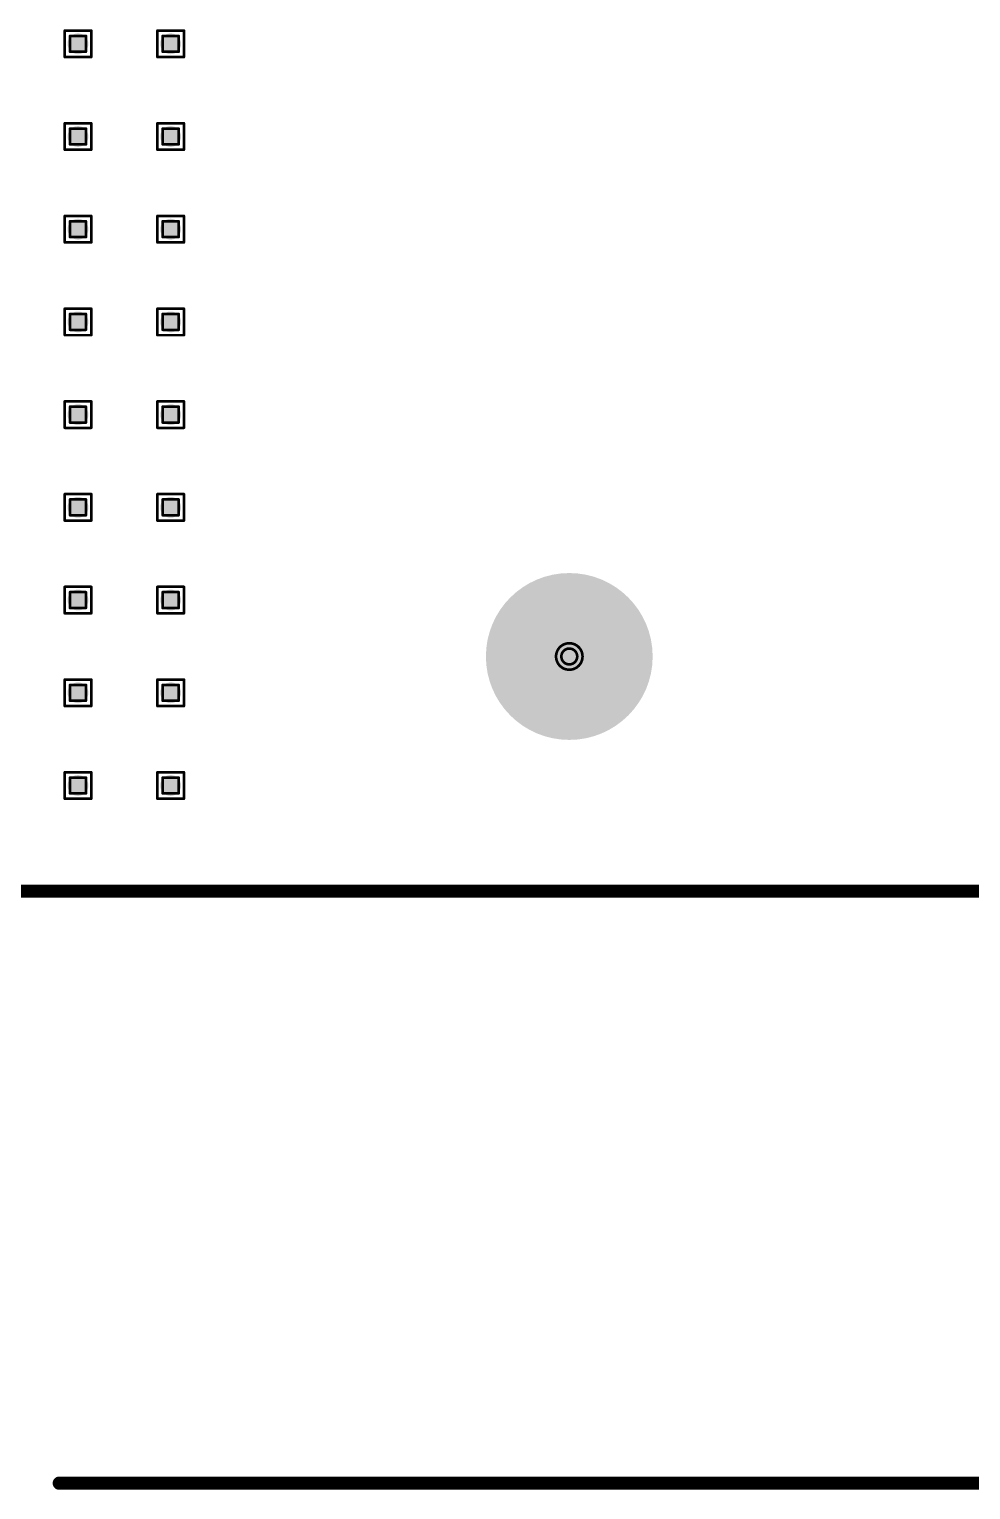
# Model space of a CAD drawing. Header units: millimetres. Extents: x -25 to 478, y -31 to 252.
# Drawn here: x 192.64 to 210.7, y -11.48 to 16.53 of the extents above; entities that cross this region are included whole.
import ezdxf

# ---------------------------------------------------------------- set-up
doc = ezdxf.new("R2010")
doc.units = ezdxf.units.MM
for name, color, linetype in [('DrillDrawing', 1, 'Continuous'), ('Mechanical1', 6, 'Continuous'), ('Mechanical2', 216, 'Continuous'), ('MultiLayer', 9, 'Continuous'), ('PadHoleLayer', 156, 'Continuous'), ('ViaHoleLayer', 16, 'Continuous')]:
    doc.layers.add(name, color=color, linetype=linetype)

# ---------------------------------------------------------------- blocks, each defined once
blk = doc.blocks.new('NY_PMS_440_0025_PH_680')
at = {"layer": 'MultiLayer'}
h = blk.add_hatch(color=9, dxfattribs=at)
edge = h.paths.add_edge_path()
edge.add_arc((0, 0), 1.6, 0, 360)
at = {"layer": 'PadHoleLayer'}
h = blk.add_hatch(color=156, dxfattribs=at)
edge = h.paths.add_edge_path()
edge.add_arc((0, 0), 1.6, 0, 360)

msp = doc.modelspace()

# ---------------------------------------------------------------- hatches: boundary and pattern name
at = {"layer": 'ViaHoleLayer'}
h = msp.add_hatch(color=16, dxfattribs=at)
edge = h.paths.add_edge_path()
edge.add_arc((193.573, 16.25), 0.2, 0, 360)
h = msp.add_hatch(color=16, dxfattribs=at)
edge = h.paths.add_edge_path()
edge.add_arc((195.351, 16.25), 0.2, 0, 360)
h = msp.add_hatch(color=16, dxfattribs=at)
edge = h.paths.add_edge_path()
edge.add_arc((193.573, 14.472), 0.2, 0, 360)
h = msp.add_hatch(color=16, dxfattribs=at)
edge = h.paths.add_edge_path()
edge.add_arc((195.351, 14.472), 0.2, 0, 360)
h = msp.add_hatch(color=16, dxfattribs=at)
edge = h.paths.add_edge_path()
edge.add_arc((193.573, 12.694), 0.2, 0, 360)
h = msp.add_hatch(color=16, dxfattribs=at)
edge = h.paths.add_edge_path()
edge.add_arc((195.351, 12.694), 0.2, 0, 360)
h = msp.add_hatch(color=16, dxfattribs=at)
edge = h.paths.add_edge_path()
edge.add_arc((193.573, 10.916), 0.2, 0, 360)
h = msp.add_hatch(color=16, dxfattribs=at)
edge = h.paths.add_edge_path()
edge.add_arc((195.351, 10.916), 0.2, 0, 360)
h = msp.add_hatch(color=16, dxfattribs=at)
edge = h.paths.add_edge_path()
edge.add_arc((193.573, 9.138), 0.2, 0, 360)
h = msp.add_hatch(color=16, dxfattribs=at)
edge = h.paths.add_edge_path()
edge.add_arc((195.351, 9.138), 0.2, 0, 360)
h = msp.add_hatch(color=16, dxfattribs=at)
edge = h.paths.add_edge_path()
edge.add_arc((193.573, 7.36), 0.2, 0, 360)
h = msp.add_hatch(color=16, dxfattribs=at)
edge = h.paths.add_edge_path()
edge.add_arc((195.351, 7.36), 0.2, 0, 360)
h = msp.add_hatch(color=16, dxfattribs=at)
edge = h.paths.add_edge_path()
edge.add_arc((193.573, 5.582), 0.2, 0, 360)
h = msp.add_hatch(color=16, dxfattribs=at)
edge = h.paths.add_edge_path()
edge.add_arc((195.351, 5.582), 0.2, 0, 360)
h = msp.add_hatch(color=16, dxfattribs=at)
edge = h.paths.add_edge_path()
edge.add_arc((193.573, 3.804), 0.2, 0, 360)
h = msp.add_hatch(color=16, dxfattribs=at)
edge = h.paths.add_edge_path()
edge.add_arc((195.351, 3.804), 0.2, 0, 360)
h = msp.add_hatch(color=16, dxfattribs=at)
edge = h.paths.add_edge_path()
edge.add_arc((193.573, 2.026), 0.2, 0, 360)
h = msp.add_hatch(color=16, dxfattribs=at)
edge = h.paths.add_edge_path()
edge.add_arc((195.351, 2.026), 0.2, 0, 360)

# ---------------------------------------------------------------- linework, layer by layer
at = {"layer": 'DrillDrawing', "const_width": 0.0508}
for points in [[(193.319, 16.504), (193.827, 16.504)], [(193.319, 15.996), (193.319, 16.504)], [(193.827, 15.996), (193.827, 16.504)], [(195.097, 16.504), (195.605, 16.504)], [(195.097, 15.996), (195.097, 16.504)], [(195.605, 15.996), (195.605, 16.504)], [(193.421, 16.402), (193.726, 16.402)], [(193.421, 16.098), (193.421, 16.402)], [(193.726, 16.098), (193.726, 16.402)], [(195.199, 16.402), (195.504, 16.402)], [(195.199, 16.098), (195.199, 16.402)], [(195.504, 16.098), (195.504, 16.402)], [(193.319, 15.996), (193.827, 15.996)], [(193.421, 16.098), (193.726, 16.098)], [(195.097, 15.996), (195.605, 15.996)], [(195.199, 16.098), (195.504, 16.098)], [(193.319, 14.726), (193.827, 14.726)], [(193.319, 14.218), (193.319, 14.726)], [(193.421, 14.624), (193.726, 14.624)], [(193.421, 14.32), (193.421, 14.624)], [(193.726, 14.32), (193.726, 14.624)], [(193.827, 14.218), (193.827, 14.726)], [(195.097, 14.726), (195.605, 14.726)], [(195.097, 14.218), (195.097, 14.726)], [(195.199, 14.624), (195.504, 14.624)], [(195.199, 14.32), (195.199, 14.624)], [(195.504, 14.32), (195.504, 14.624)], [(195.605, 14.218), (195.605, 14.726)], [(193.421, 14.32), (193.726, 14.32)], [(195.199, 14.32), (195.504, 14.32)], [(193.319, 14.218), (193.827, 14.218)], [(195.097, 14.218), (195.605, 14.218)], [(193.319, 12.948), (193.827, 12.948)], [(193.319, 12.44), (193.319, 12.948)], [(193.827, 12.44), (193.827, 12.948)], [(195.097, 12.948), (195.605, 12.948)], [(195.097, 12.44), (195.097, 12.948)], [(195.605, 12.44), (195.605, 12.948)], [(193.421, 12.846), (193.726, 12.846)], [(193.421, 12.542), (193.421, 12.846)], [(193.726, 12.542), (193.726, 12.846)], [(195.199, 12.846), (195.504, 12.846)], [(195.199, 12.542), (195.199, 12.846)], [(195.504, 12.542), (195.504, 12.846)], [(193.319, 12.44), (193.827, 12.44)], [(193.421, 12.542), (193.726, 12.542)], [(195.097, 12.44), (195.605, 12.44)], [(195.199, 12.542), (195.504, 12.542)], [(193.319, 11.17), (193.827, 11.17)], [(193.319, 10.662), (193.319, 11.17)], [(193.421, 11.068), (193.726, 11.068)], [(193.421, 10.764), (193.421, 11.068)], [(193.726, 10.764), (193.726, 11.068)], [(193.827, 10.662), (193.827, 11.17)], [(195.097, 11.17), (195.605, 11.17)], [(195.097, 10.662), (195.097, 11.17)], [(195.199, 11.068), (195.504, 11.068)], [(195.199, 10.764), (195.199, 11.068)], [(195.504, 10.764), (195.504, 11.068)], [(195.605, 10.662), (195.605, 11.17)], [(193.319, 10.662), (193.827, 10.662)], [(193.421, 10.764), (193.726, 10.764)], [(195.097, 10.662), (195.605, 10.662)], [(195.199, 10.764), (195.504, 10.764)], [(193.319, 9.392), (193.827, 9.392)], [(193.319, 8.884), (193.319, 9.392)], [(193.421, 9.29), (193.726, 9.29)], [(193.421, 8.986), (193.421, 9.29)], [(193.726, 8.986), (193.726, 9.29)], [(193.827, 8.884), (193.827, 9.392)], [(195.097, 9.392), (195.605, 9.392)], [(195.097, 8.884), (195.097, 9.392)], [(195.199, 9.29), (195.504, 9.29)], [(195.199, 8.986), (195.199, 9.29)], [(195.504, 8.986), (195.504, 9.29)], [(195.605, 8.884), (195.605, 9.392)], [(193.421, 8.986), (193.726, 8.986)], [(195.199, 8.986), (195.504, 8.986)], [(193.319, 8.884), (193.827, 8.884)], [(195.097, 8.884), (195.605, 8.884)], [(193.319, 7.614), (193.827, 7.614)], [(193.319, 7.106), (193.319, 7.614)], [(193.827, 7.106), (193.827, 7.614)], [(195.097, 7.614), (195.605, 7.614)], [(195.097, 7.106), (195.097, 7.614)], [(195.605, 7.106), (195.605, 7.614)], [(193.421, 7.512), (193.726, 7.512)], [(193.421, 7.208), (193.421, 7.512)], [(193.726, 7.208), (193.726, 7.512)], [(195.199, 7.512), (195.504, 7.512)], [(195.199, 7.208), (195.199, 7.512)], [(195.504, 7.208), (195.504, 7.512)], [(193.319, 7.106), (193.827, 7.106)], [(193.421, 7.208), (193.726, 7.208)], [(195.097, 7.106), (195.605, 7.106)], [(195.199, 7.208), (195.504, 7.208)], [(193.319, 5.836), (193.827, 5.836)], [(193.319, 5.328), (193.319, 5.836)], [(193.421, 5.734), (193.726, 5.734)], [(193.421, 5.43), (193.421, 5.734)], [(193.726, 5.43), (193.726, 5.734)], [(193.827, 5.328), (193.827, 5.836)], [(195.097, 5.836), (195.605, 5.836)], [(195.097, 5.328), (195.097, 5.836)], [(195.199, 5.734), (195.504, 5.734)], [(195.199, 5.43), (195.199, 5.734)], [(195.504, 5.43), (195.504, 5.734)], [(195.605, 5.328), (195.605, 5.836)], [(193.319, 5.328), (193.827, 5.328)], [(193.421, 5.43), (193.726, 5.43)], [(195.097, 5.328), (195.605, 5.328)], [(195.199, 5.43), (195.504, 5.43)], [(193.319, 4.058), (193.827, 4.058)], [(193.319, 3.55), (193.319, 4.058)], [(193.421, 3.956), (193.726, 3.956)], [(193.421, 3.652), (193.421, 3.956)], [(193.726, 3.652), (193.726, 3.956)], [(193.827, 3.55), (193.827, 4.058)], [(195.097, 4.058), (195.605, 4.058)], [(195.097, 3.55), (195.097, 4.058)], [(195.199, 3.956), (195.504, 3.956)], [(195.199, 3.652), (195.199, 3.956)], [(195.504, 3.652), (195.504, 3.956)], [(195.605, 3.55), (195.605, 4.058)], [(193.421, 3.652), (193.726, 3.652)], [(195.199, 3.652), (195.504, 3.652)], [(193.319, 3.55), (193.827, 3.55)], [(195.097, 3.55), (195.605, 3.55)], [(193.319, 2.28), (193.827, 2.28)], [(193.319, 1.772), (193.319, 2.28)], [(193.827, 1.772), (193.827, 2.28)], [(195.097, 2.28), (195.605, 2.28)], [(195.097, 1.772), (195.097, 2.28)], [(195.605, 1.772), (195.605, 2.28)], [(193.421, 2.178), (193.726, 2.178)], [(193.421, 1.874), (193.421, 2.178)], [(193.726, 1.874), (193.726, 2.178)], [(195.199, 2.178), (195.504, 2.178)], [(195.199, 1.874), (195.199, 2.178)], [(195.504, 1.874), (195.504, 2.178)], [(193.319, 1.772), (193.827, 1.772)], [(193.421, 1.874), (193.726, 1.874)], [(195.097, 1.772), (195.605, 1.772)], [(195.199, 1.874), (195.504, 1.874)]]:
    msp.add_lwpolyline(points, dxfattribs=at)
at = {"layer": 'DrillDrawing'}
for points, const_width in [([(193.307, 16.504, 1), (193.332, 16.504, 1)], 0.0254), ([(193.307, 16.504, 1), (193.332, 16.504, 1)], 0.0254), ([(193.815, 16.504, 1), (193.84, 16.504, 1)], 0.0254), ([(193.815, 16.504, 1), (193.84, 16.504, 1)], 0.0254), ([(195.085, 16.504, 1), (195.11, 16.504, 1)], 0.0254), ([(195.085, 16.504, 1), (195.11, 16.504, 1)], 0.0254), ([(195.593, 16.504, 1), (195.618, 16.504, 1)], 0.0254), ([(195.593, 16.504, 1), (195.618, 16.504, 1)], 0.0254), ([(193.408, 16.402, 1), (193.434, 16.402, 1)], 0.0254), ([(193.408, 16.402, 1), (193.434, 16.402, 1)], 0.0254), ([(193.713, 16.402, 1), (193.738, 16.402, 1)], 0.0254), ([(193.713, 16.402, 1), (193.738, 16.402, 1)], 0.0254), ([(195.186, 16.402, 1), (195.212, 16.402, 1)], 0.0254), ([(195.186, 16.402, 1), (195.212, 16.402, 1)], 0.0254), ([(195.491, 16.402, 1), (195.517, 16.402, 1)], 0.0254), ([(195.491, 16.402, 1), (195.517, 16.402, 1)], 0.0254), ([(193.307, 15.996, 1), (193.332, 15.996, 1)], 0.0254), ([(193.307, 15.996, 1), (193.332, 15.996, 1)], 0.0254), ([(193.408, 16.098, 1), (193.434, 16.098, 1)], 0.0254), ([(193.408, 16.098, 1), (193.434, 16.098, 1)], 0.0254), ([(193.713, 16.098, 1), (193.738, 16.098, 1)], 0.0254), ([(193.713, 16.098, 1), (193.738, 16.098, 1)], 0.0254), ([(193.815, 15.996, 1), (193.84, 15.996, 1)], 0.0254), ([(193.815, 15.996, 1), (193.84, 15.996, 1)], 0.0254), ([(195.085, 15.996, 1), (195.11, 15.996, 1)], 0.0254), ([(195.085, 15.996, 1), (195.11, 15.996, 1)], 0.0254), ([(195.186, 16.098, 1), (195.212, 16.098, 1)], 0.0254), ([(195.186, 16.098, 1), (195.212, 16.098, 1)], 0.0254), ([(195.491, 16.098, 1), (195.517, 16.098, 1)], 0.0254), ([(195.491, 16.098, 1), (195.517, 16.098, 1)], 0.0254), ([(195.593, 15.996, 1), (195.618, 15.996, 1)], 0.0254), ([(195.593, 15.996, 1), (195.618, 15.996, 1)], 0.0254), ([(193.307, 14.726, 1), (193.332, 14.726, 1)], 0.0254), ([(193.307, 14.726, 1), (193.332, 14.726, 1)], 0.0254), ([(193.408, 14.624, 1), (193.434, 14.624, 1)], 0.0254), ([(193.408, 14.624, 1), (193.434, 14.624, 1)], 0.0254), ([(193.713, 14.624, 1), (193.738, 14.624, 1)], 0.0254), ([(193.713, 14.624, 1), (193.738, 14.624, 1)], 0.0254), ([(193.815, 14.726, 1), (193.84, 14.726, 1)], 0.0254), ([(193.815, 14.726, 1), (193.84, 14.726, 1)], 0.0254), ([(195.085, 14.726, 1), (195.11, 14.726, 1)], 0.0254), ([(195.085, 14.726, 1), (195.11, 14.726, 1)], 0.0254), ([(195.186, 14.624, 1), (195.212, 14.624, 1)], 0.0254), ([(195.186, 14.624, 1), (195.212, 14.624, 1)], 0.0254), ([(195.491, 14.624, 1), (195.517, 14.624, 1)], 0.0254), ([(195.491, 14.624, 1), (195.517, 14.624, 1)], 0.0254), ([(195.593, 14.726, 1), (195.618, 14.726, 1)], 0.0254), ([(195.593, 14.726, 1), (195.618, 14.726, 1)], 0.0254), ([(193.408, 14.32, 1), (193.434, 14.32, 1)], 0.0254), ([(193.408, 14.32, 1), (193.434, 14.32, 1)], 0.0254), ([(193.713, 14.32, 1), (193.738, 14.32, 1)], 0.0254), ([(193.713, 14.32, 1), (193.738, 14.32, 1)], 0.0254), ([(195.186, 14.32, 1), (195.212, 14.32, 1)], 0.0254), ([(195.186, 14.32, 1), (195.212, 14.32, 1)], 0.0254), ([(195.491, 14.32, 1), (195.517, 14.32, 1)], 0.0254), ([(195.491, 14.32, 1), (195.517, 14.32, 1)], 0.0254), ([(193.307, 14.218, 1), (193.332, 14.218, 1)], 0.0254), ([(193.307, 14.218, 1), (193.332, 14.218, 1)], 0.0254), ([(193.815, 14.218, 1), (193.84, 14.218, 1)], 0.0254), ([(193.815, 14.218, 1), (193.84, 14.218, 1)], 0.0254), ([(195.085, 14.218, 1), (195.11, 14.218, 1)], 0.0254), ([(195.085, 14.218, 1), (195.11, 14.218, 1)], 0.0254), ([(195.593, 14.218, 1), (195.618, 14.218, 1)], 0.0254), ([(195.593, 14.218, 1), (195.618, 14.218, 1)], 0.0254), ([(193.307, 12.948, 1), (193.332, 12.948, 1)], 0.0254), ([(193.307, 12.948, 1), (193.332, 12.948, 1)], 0.0254), ([(193.815, 12.948, 1), (193.84, 12.948, 1)], 0.0254), ([(193.815, 12.948, 1), (193.84, 12.948, 1)], 0.0254), ([(195.085, 12.948, 1), (195.11, 12.948, 1)], 0.0254), ([(195.085, 12.948, 1), (195.11, 12.948, 1)], 0.0254), ([(195.593, 12.948, 1), (195.618, 12.948, 1)], 0.0254), ([(195.593, 12.948, 1), (195.618, 12.948, 1)], 0.0254), ([(193.408, 12.846, 1), (193.434, 12.846, 1)], 0.0254), ([(193.408, 12.846, 1), (193.434, 12.846, 1)], 0.0254), ([(193.713, 12.846, 1), (193.738, 12.846, 1)], 0.0254), ([(193.713, 12.846, 1), (193.738, 12.846, 1)], 0.0254), ([(195.186, 12.846, 1), (195.212, 12.846, 1)], 0.0254), ([(195.186, 12.846, 1), (195.212, 12.846, 1)], 0.0254), ([(195.491, 12.846, 1), (195.517, 12.846, 1)], 0.0254), ([(195.491, 12.846, 1), (195.517, 12.846, 1)], 0.0254), ([(193.307, 12.44, 1), (193.332, 12.44, 1)], 0.0254), ([(193.307, 12.44, 1), (193.332, 12.44, 1)], 0.0254), ([(193.408, 12.542, 1), (193.434, 12.542, 1)], 0.0254), ([(193.408, 12.542, 1), (193.434, 12.542, 1)], 0.0254), ([(193.713, 12.542, 1), (193.738, 12.542, 1)], 0.0254), ([(193.713, 12.542, 1), (193.738, 12.542, 1)], 0.0254), ([(193.815, 12.44, 1), (193.84, 12.44, 1)], 0.0254), ([(193.815, 12.44, 1), (193.84, 12.44, 1)], 0.0254), ([(195.085, 12.44, 1), (195.11, 12.44, 1)], 0.0254), ([(195.085, 12.44, 1), (195.11, 12.44, 1)], 0.0254), ([(195.186, 12.542, 1), (195.212, 12.542, 1)], 0.0254), ([(195.186, 12.542, 1), (195.212, 12.542, 1)], 0.0254), ([(195.491, 12.542, 1), (195.517, 12.542, 1)], 0.0254), ([(195.491, 12.542, 1), (195.517, 12.542, 1)], 0.0254), ([(195.593, 12.44, 1), (195.618, 12.44, 1)], 0.0254), ([(195.593, 12.44, 1), (195.618, 12.44, 1)], 0.0254), ([(193.307, 11.17, 1), (193.332, 11.17, 1)], 0.0254), ([(193.307, 11.17, 1), (193.332, 11.17, 1)], 0.0254), ([(193.408, 11.068, 1), (193.434, 11.068, 1)], 0.0254), ([(193.408, 11.068, 1), (193.434, 11.068, 1)], 0.0254), ([(193.713, 11.068, 1), (193.738, 11.068, 1)], 0.0254), ([(193.713, 11.068, 1), (193.738, 11.068, 1)], 0.0254), ([(193.815, 11.17, 1), (193.84, 11.17, 1)], 0.0254), ([(193.815, 11.17, 1), (193.84, 11.17, 1)], 0.0254), ([(195.085, 11.17, 1), (195.11, 11.17, 1)], 0.0254), ([(195.085, 11.17, 1), (195.11, 11.17, 1)], 0.0254), ([(195.186, 11.068, 1), (195.212, 11.068, 1)], 0.0254), ([(195.186, 11.068, 1), (195.212, 11.068, 1)], 0.0254), ([(195.491, 11.068, 1), (195.517, 11.068, 1)], 0.0254), ([(195.491, 11.068, 1), (195.517, 11.068, 1)], 0.0254), ([(195.593, 11.17, 1), (195.618, 11.17, 1)], 0.0254), ([(195.593, 11.17, 1), (195.618, 11.17, 1)], 0.0254), ([(193.307, 10.662, 1), (193.332, 10.662, 1)], 0.0254), ([(193.307, 10.662, 1), (193.332, 10.662, 1)], 0.0254), ([(193.408, 10.764, 1), (193.434, 10.764, 1)], 0.0254), ([(193.408, 10.764, 1), (193.434, 10.764, 1)], 0.0254), ([(193.713, 10.764, 1), (193.738, 10.764, 1)], 0.0254), ([(193.713, 10.764, 1), (193.738, 10.764, 1)], 0.0254), ([(193.815, 10.662, 1), (193.84, 10.662, 1)], 0.0254), ([(193.815, 10.662, 1), (193.84, 10.662, 1)], 0.0254), ([(195.085, 10.662, 1), (195.11, 10.662, 1)], 0.0254), ([(195.085, 10.662, 1), (195.11, 10.662, 1)], 0.0254), ([(195.186, 10.764, 1), (195.212, 10.764, 1)], 0.0254), ([(195.186, 10.764, 1), (195.212, 10.764, 1)], 0.0254), ([(195.491, 10.764, 1), (195.517, 10.764, 1)], 0.0254), ([(195.491, 10.764, 1), (195.517, 10.764, 1)], 0.0254), ([(195.593, 10.662, 1), (195.618, 10.662, 1)], 0.0254), ([(195.593, 10.662, 1), (195.618, 10.662, 1)], 0.0254), ([(193.307, 9.392, 1), (193.332, 9.392, 1)], 0.0254), ([(193.307, 9.392, 1), (193.332, 9.392, 1)], 0.0254), ([(193.408, 9.29, 1), (193.434, 9.29, 1)], 0.0254), ([(193.408, 9.29, 1), (193.434, 9.29, 1)], 0.0254), ([(193.713, 9.29, 1), (193.738, 9.29, 1)], 0.0254), ([(193.713, 9.29, 1), (193.738, 9.29, 1)], 0.0254), ([(193.815, 9.392, 1), (193.84, 9.392, 1)], 0.0254), ([(193.815, 9.392, 1), (193.84, 9.392, 1)], 0.0254), ([(195.085, 9.392, 1), (195.11, 9.392, 1)], 0.0254), ([(195.085, 9.392, 1), (195.11, 9.392, 1)], 0.0254), ([(195.186, 9.29, 1), (195.212, 9.29, 1)], 0.0254), ([(195.186, 9.29, 1), (195.212, 9.29, 1)], 0.0254), ([(195.491, 9.29, 1), (195.517, 9.29, 1)], 0.0254), ([(195.491, 9.29, 1), (195.517, 9.29, 1)], 0.0254), ([(195.593, 9.392, 1), (195.618, 9.392, 1)], 0.0254), ([(195.593, 9.392, 1), (195.618, 9.392, 1)], 0.0254), ([(193.408, 8.986, 1), (193.434, 8.986, 1)], 0.0254), ([(193.408, 8.986, 1), (193.434, 8.986, 1)], 0.0254), ([(193.713, 8.986, 1), (193.738, 8.986, 1)], 0.0254), ([(193.713, 8.986, 1), (193.738, 8.986, 1)], 0.0254), ([(195.186, 8.986, 1), (195.212, 8.986, 1)], 0.0254), ([(195.186, 8.986, 1), (195.212, 8.986, 1)], 0.0254), ([(195.491, 8.986, 1), (195.517, 8.986, 1)], 0.0254), ([(195.491, 8.986, 1), (195.517, 8.986, 1)], 0.0254), ([(193.307, 8.884, 1), (193.332, 8.884, 1)], 0.0254), ([(193.307, 8.884, 1), (193.332, 8.884, 1)], 0.0254), ([(193.815, 8.884, 1), (193.84, 8.884, 1)], 0.0254), ([(193.815, 8.884, 1), (193.84, 8.884, 1)], 0.0254), ([(195.085, 8.884, 1), (195.11, 8.884, 1)], 0.0254), ([(195.085, 8.884, 1), (195.11, 8.884, 1)], 0.0254), ([(195.593, 8.884, 1), (195.618, 8.884, 1)], 0.0254), ([(195.593, 8.884, 1), (195.618, 8.884, 1)], 0.0254), ([(193.307, 7.614, 1), (193.332, 7.614, 1)], 0.0254), ([(193.307, 7.614, 1), (193.332, 7.614, 1)], 0.0254), ([(193.815, 7.614, 1), (193.84, 7.614, 1)], 0.0254), ([(193.815, 7.614, 1), (193.84, 7.614, 1)], 0.0254), ([(195.085, 7.614, 1), (195.11, 7.614, 1)], 0.0254), ([(195.085, 7.614, 1), (195.11, 7.614, 1)], 0.0254), ([(195.593, 7.614, 1), (195.618, 7.614, 1)], 0.0254), ([(195.593, 7.614, 1), (195.618, 7.614, 1)], 0.0254), ([(193.408, 7.512, 1), (193.434, 7.512, 1)], 0.0254), ([(193.408, 7.512, 1), (193.434, 7.512, 1)], 0.0254), ([(193.713, 7.512, 1), (193.738, 7.512, 1)], 0.0254), ([(193.713, 7.512, 1), (193.738, 7.512, 1)], 0.0254), ([(195.186, 7.512, 1), (195.212, 7.512, 1)], 0.0254), ([(195.186, 7.512, 1), (195.212, 7.512, 1)], 0.0254), ([(195.491, 7.512, 1), (195.517, 7.512, 1)], 0.0254), ([(195.491, 7.512, 1), (195.517, 7.512, 1)], 0.0254), ([(193.307, 7.106, 1), (193.332, 7.106, 1)], 0.0254), ([(193.307, 7.106, 1), (193.332, 7.106, 1)], 0.0254), ([(193.408, 7.208, 1), (193.434, 7.208, 1)], 0.0254), ([(193.408, 7.208, 1), (193.434, 7.208, 1)], 0.0254), ([(193.713, 7.208, 1), (193.738, 7.208, 1)], 0.0254), ([(193.713, 7.208, 1), (193.738, 7.208, 1)], 0.0254), ([(193.815, 7.106, 1), (193.84, 7.106, 1)], 0.0254), ([(193.815, 7.106, 1), (193.84, 7.106, 1)], 0.0254), ([(195.085, 7.106, 1), (195.11, 7.106, 1)], 0.0254), ([(195.085, 7.106, 1), (195.11, 7.106, 1)], 0.0254), ([(195.186, 7.208, 1), (195.212, 7.208, 1)], 0.0254), ([(195.186, 7.208, 1), (195.212, 7.208, 1)], 0.0254), ([(195.491, 7.208, 1), (195.517, 7.208, 1)], 0.0254), ([(195.491, 7.208, 1), (195.517, 7.208, 1)], 0.0254), ([(195.593, 7.106, 1), (195.618, 7.106, 1)], 0.0254), ([(195.593, 7.106, 1), (195.618, 7.106, 1)], 0.0254), ([(193.307, 5.836, 1), (193.332, 5.836, 1)], 0.0254), ([(193.307, 5.836, 1), (193.332, 5.836, 1)], 0.0254), ([(193.408, 5.734, 1), (193.434, 5.734, 1)], 0.0254), ([(193.408, 5.734, 1), (193.434, 5.734, 1)], 0.0254), ([(193.713, 5.734, 1), (193.738, 5.734, 1)], 0.0254), ([(193.713, 5.734, 1), (193.738, 5.734, 1)], 0.0254), ([(193.815, 5.836, 1), (193.84, 5.836, 1)], 0.0254), ([(193.815, 5.836, 1), (193.84, 5.836, 1)], 0.0254), ([(195.085, 5.836, 1), (195.11, 5.836, 1)], 0.0254), ([(195.085, 5.836, 1), (195.11, 5.836, 1)], 0.0254), ([(195.186, 5.734, 1), (195.212, 5.734, 1)], 0.0254), ([(195.186, 5.734, 1), (195.212, 5.734, 1)], 0.0254), ([(195.491, 5.734, 1), (195.517, 5.734, 1)], 0.0254), ([(195.491, 5.734, 1), (195.517, 5.734, 1)], 0.0254), ([(195.593, 5.836, 1), (195.618, 5.836, 1)], 0.0254), ([(195.593, 5.836, 1), (195.618, 5.836, 1)], 0.0254), ([(193.307, 5.328, 1), (193.332, 5.328, 1)], 0.0254), ([(193.307, 5.328, 1), (193.332, 5.328, 1)], 0.0254), ([(193.408, 5.43, 1), (193.434, 5.43, 1)], 0.0254), ([(193.408, 5.43, 1), (193.434, 5.43, 1)], 0.0254), ([(193.713, 5.43, 1), (193.738, 5.43, 1)], 0.0254), ([(193.713, 5.43, 1), (193.738, 5.43, 1)], 0.0254), ([(193.815, 5.328, 1), (193.84, 5.328, 1)], 0.0254), ([(193.815, 5.328, 1), (193.84, 5.328, 1)], 0.0254), ([(195.085, 5.328, 1), (195.11, 5.328, 1)], 0.0254), ([(195.085, 5.328, 1), (195.11, 5.328, 1)], 0.0254), ([(195.186, 5.43, 1), (195.212, 5.43, 1)], 0.0254), ([(195.186, 5.43, 1), (195.212, 5.43, 1)], 0.0254), ([(195.491, 5.43, 1), (195.517, 5.43, 1)], 0.0254), ([(195.491, 5.43, 1), (195.517, 5.43, 1)], 0.0254), ([(195.593, 5.328, 1), (195.618, 5.328, 1)], 0.0254), ([(195.593, 5.328, 1), (195.618, 5.328, 1)], 0.0254), ([(203.254, 4.5, 1), (202.746, 4.5, 1)], 0.0508), ([(202.733, 4.5, 1), (202.759, 4.5, 1)], 0.0254), ([(203.152, 4.5, 1), (202.848, 4.5, 1)], 0.0508), ([(202.835, 4.5, 1), (202.86, 4.5, 1)], 0.0254), ([(203.14, 4.5, 1), (203.165, 4.5, 1)], 0.0254), ([(203.241, 4.5, 1), (203.267, 4.5, 1)], 0.0254), ([(193.307, 4.058, 1), (193.332, 4.058, 1)], 0.0254), ([(193.307, 4.058, 1), (193.332, 4.058, 1)], 0.0254), ([(193.408, 3.956, 1), (193.434, 3.956, 1)], 0.0254), ([(193.408, 3.956, 1), (193.434, 3.956, 1)], 0.0254), ([(193.713, 3.956, 1), (193.738, 3.956, 1)], 0.0254), ([(193.713, 3.956, 1), (193.738, 3.956, 1)], 0.0254), ([(193.815, 4.058, 1), (193.84, 4.058, 1)], 0.0254), ([(193.815, 4.058, 1), (193.84, 4.058, 1)], 0.0254), ([(195.085, 4.058, 1), (195.11, 4.058, 1)], 0.0254), ([(195.085, 4.058, 1), (195.11, 4.058, 1)], 0.0254), ([(195.186, 3.956, 1), (195.212, 3.956, 1)], 0.0254), ([(195.186, 3.956, 1), (195.212, 3.956, 1)], 0.0254), ([(195.491, 3.956, 1), (195.517, 3.956, 1)], 0.0254), ([(195.491, 3.956, 1), (195.517, 3.956, 1)], 0.0254), ([(195.593, 4.058, 1), (195.618, 4.058, 1)], 0.0254), ([(195.593, 4.058, 1), (195.618, 4.058, 1)], 0.0254), ([(193.408, 3.652, 1), (193.434, 3.652, 1)], 0.0254), ([(193.408, 3.652, 1), (193.434, 3.652, 1)], 0.0254), ([(193.713, 3.652, 1), (193.738, 3.652, 1)], 0.0254), ([(193.713, 3.652, 1), (193.738, 3.652, 1)], 0.0254), ([(195.186, 3.652, 1), (195.212, 3.652, 1)], 0.0254), ([(195.186, 3.652, 1), (195.212, 3.652, 1)], 0.0254), ([(195.491, 3.652, 1), (195.517, 3.652, 1)], 0.0254), ([(195.491, 3.652, 1), (195.517, 3.652, 1)], 0.0254), ([(193.307, 3.55, 1), (193.332, 3.55, 1)], 0.0254), ([(193.307, 3.55, 1), (193.332, 3.55, 1)], 0.0254), ([(193.815, 3.55, 1), (193.84, 3.55, 1)], 0.0254), ([(193.815, 3.55, 1), (193.84, 3.55, 1)], 0.0254), ([(195.085, 3.55, 1), (195.11, 3.55, 1)], 0.0254), ([(195.085, 3.55, 1), (195.11, 3.55, 1)], 0.0254), ([(195.593, 3.55, 1), (195.618, 3.55, 1)], 0.0254), ([(195.593, 3.55, 1), (195.618, 3.55, 1)], 0.0254), ([(193.307, 2.28, 1), (193.332, 2.28, 1)], 0.0254), ([(193.307, 2.28, 1), (193.332, 2.28, 1)], 0.0254), ([(193.815, 2.28, 1), (193.84, 2.28, 1)], 0.0254), ([(193.815, 2.28, 1), (193.84, 2.28, 1)], 0.0254), ([(195.085, 2.28, 1), (195.11, 2.28, 1)], 0.0254), ([(195.085, 2.28, 1), (195.11, 2.28, 1)], 0.0254), ([(195.593, 2.28, 1), (195.618, 2.28, 1)], 0.0254), ([(195.593, 2.28, 1), (195.618, 2.28, 1)], 0.0254), ([(193.408, 2.178, 1), (193.434, 2.178, 1)], 0.0254), ([(193.408, 2.178, 1), (193.434, 2.178, 1)], 0.0254), ([(193.713, 2.178, 1), (193.738, 2.178, 1)], 0.0254), ([(193.713, 2.178, 1), (193.738, 2.178, 1)], 0.0254), ([(195.186, 2.178, 1), (195.212, 2.178, 1)], 0.0254), ([(195.186, 2.178, 1), (195.212, 2.178, 1)], 0.0254), ([(195.491, 2.178, 1), (195.517, 2.178, 1)], 0.0254), ([(195.491, 2.178, 1), (195.517, 2.178, 1)], 0.0254), ([(193.307, 1.772, 1), (193.332, 1.772, 1)], 0.0254), ([(193.307, 1.772, 1), (193.332, 1.772, 1)], 0.0254), ([(193.408, 1.874, 1), (193.434, 1.874, 1)], 0.0254), ([(193.408, 1.874, 1), (193.434, 1.874, 1)], 0.0254), ([(193.713, 1.874, 1), (193.738, 1.874, 1)], 0.0254), ([(193.713, 1.874, 1), (193.738, 1.874, 1)], 0.0254), ([(193.815, 1.772, 1), (193.84, 1.772, 1)], 0.0254), ([(193.815, 1.772, 1), (193.84, 1.772, 1)], 0.0254), ([(195.085, 1.772, 1), (195.11, 1.772, 1)], 0.0254), ([(195.085, 1.772, 1), (195.11, 1.772, 1)], 0.0254), ([(195.186, 1.874, 1), (195.212, 1.874, 1)], 0.0254), ([(195.186, 1.874, 1), (195.212, 1.874, 1)], 0.0254), ([(195.491, 1.874, 1), (195.517, 1.874, 1)], 0.0254), ([(195.491, 1.874, 1), (195.517, 1.874, 1)], 0.0254), ([(195.593, 1.772, 1), (195.618, 1.772, 1)], 0.0254), ([(195.593, 1.772, 1), (195.618, 1.772, 1)], 0.0254)]:
    msp.add_lwpolyline(points, format="xyb", close=True, dxfattribs=dict(at, const_width=const_width))
at = {"layer": 'Mechanical1', "const_width": 0.254}
msp.add_lwpolyline([(0, 0), (375, 0)], dxfattribs=at)
at = {"layer": 'Mechanical2', "const_width": 0.254}
msp.add_lwpolyline([(193.213, -11.354), (375, -11.354)], dxfattribs=at)
at = {"layer": 'Mechanical2', "const_width": 0.127}
msp.add_lwpolyline([(193.15, -11.354, 1), (193.277, -11.354, 1)], format="xyb", close=True, dxfattribs=at)

# ---------------------------------------------------------------- block references
msp.add_blockref('NY_PMS_440_0025_PH_680', (203, 4.5))

doc.saveas('drawing.dxf')
